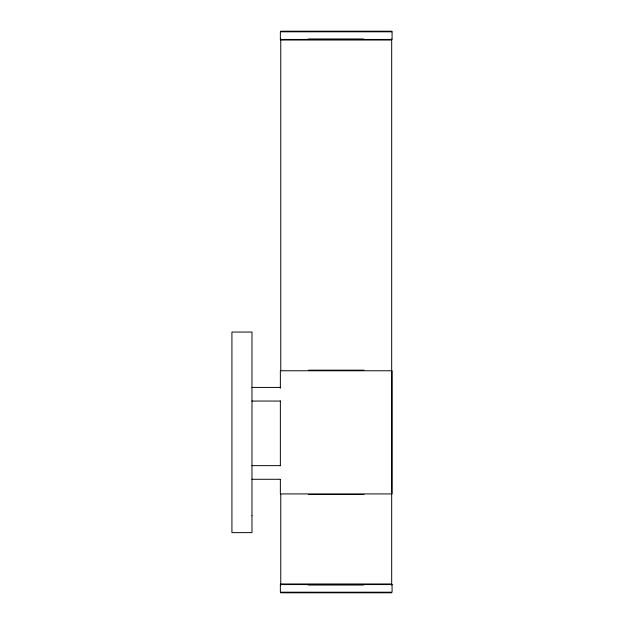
<?xml version="1.0" encoding="UTF-8"?>
<svg xmlns="http://www.w3.org/2000/svg" width="624" height="624" viewBox="0 0 624 624"><rect width="100%" height="100%" fill="white"/><g stroke="black" fill="none" stroke-linecap="round" stroke-linejoin="round"><path stroke-width="0.94" d="M280.753 31.2L391.685 31.2M308.038 39.023L363.496 39.023M280.753 40.022L391.685 40.022M308.49 370.165L363.948 370.165M251.917 387.418L280.09 387.418M251.917 401.053L280.09 401.053M251.917 465.637L280.09 465.637M251.917 479.279L280.09 479.279M308.49 494.52L363.948 494.52M280.753 583.978L391.685 583.978M308.038 584.977L363.496 584.977M280.753 592.8L391.685 592.8M391.677 39.023L391.677 584.977M280.761 39.023L280.761 370.492M280.761 494.309L280.761 584.977M280.363 388.222L280.363 370.765L392.075 370.765L392.075 493.919L280.363 493.919L280.363 479.372M280.363 400.826L280.363 465.8M251.979 515.728L251.979 532.631L231.925 532.631L231.925 332.054L251.979 332.054L251.979 515.728M392.075 31.801L280.363 31.801L280.363 39.421L392.075 39.421L392.075 31.801M392.075 584.579L280.363 584.579L280.363 592.199L392.075 592.199L392.075 584.579"/></g></svg>
